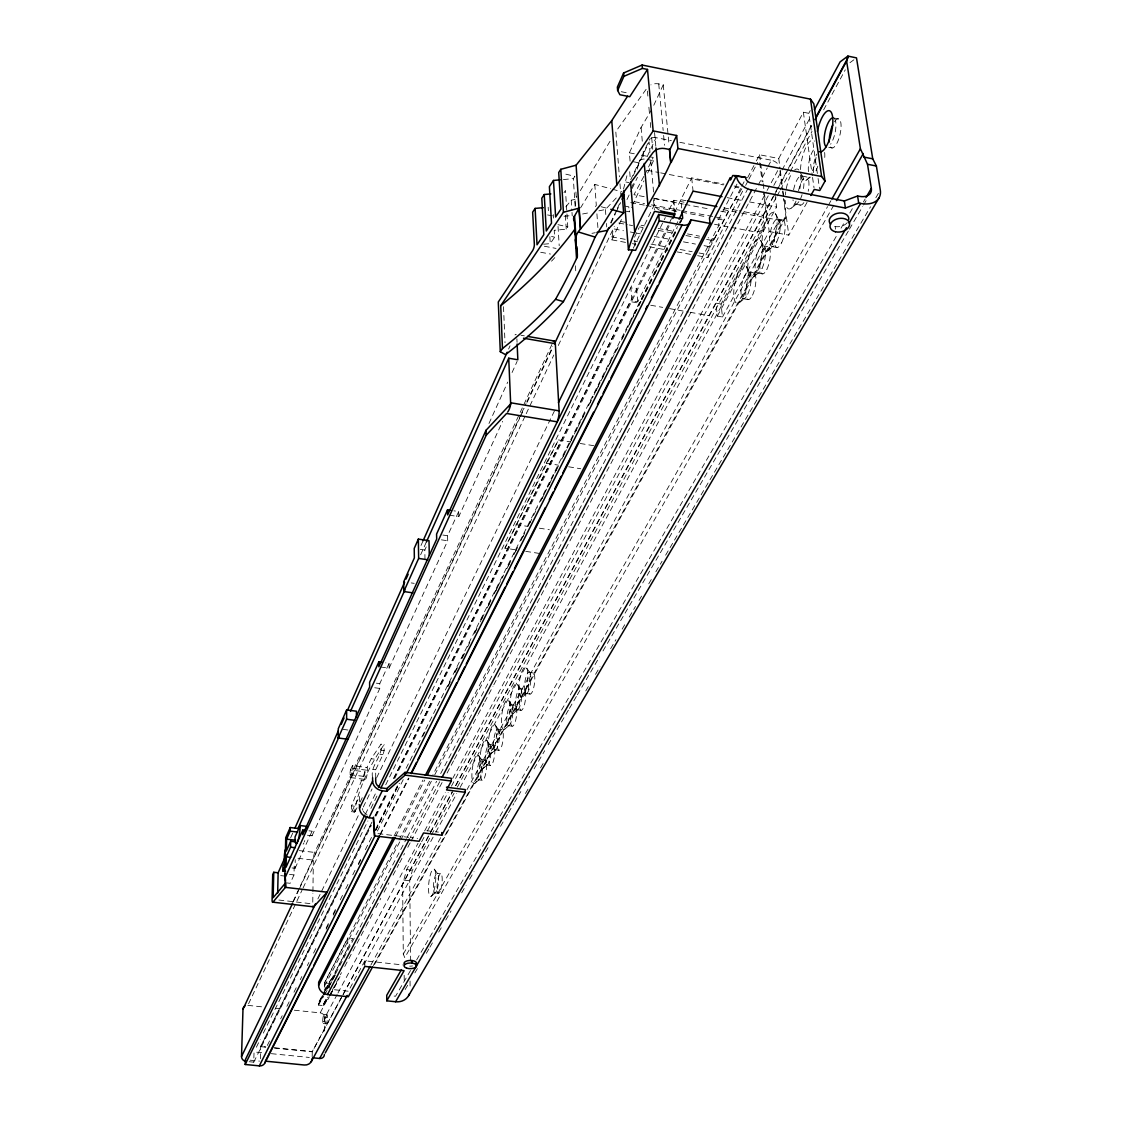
<?xml version="1.0" encoding="UTF-8"?>
<svg xmlns="http://www.w3.org/2000/svg" width="1122" height="1122" viewBox="0 0 1122 1122"><rect width="100%" height="100%" fill="white"/><g stroke="black" fill="none" stroke-linecap="round" stroke-linejoin="round"><path stroke-width="0.75" stroke-dasharray="5 3.75" d="M364.832 966.407L364.832 960.797L404.06 965.088M364.987 771.838L351.593 805.862L351.565 811.781L354.566 812.146C358.002 787.981 370.302 764.699 384.131 744.587L381.017 744.181L371.214 758.724L367.034 767.518A6.115 1.262 -82.7 0 1 367.048 774.881A6.115 1.262 -82.7 0 1 364.973 779.271A6.115 1.262 -82.7 0 1 364.987 771.838L350.429 769.973A6.115 1.22 -82.6 0 0 350.387 777.42A6.115 1.22 -82.6 0 0 352.434 773.016A6.115 1.22 -82.6 0 0 352.434 765.639L367.034 767.518M359.531 801.557L359.531 796.62L362.574 796.999L359.811 802.721M329.307 988.103L329.349 983.363L352.827 938.567L347.764 937.992L347.722 948.356L335.001 972.606L334.987 975.172A1.431 1.248 28.2 0 1 334.665 975.944M333.669 976.953L330.695 979.955A6.578 5.778 28.5 0 0 329.209 983.573L323.879 994.99M322.337 995.915L320.05 1000.263A6.48 5.736 28.6 0 0 318.578 1003.839L318.564 1005.116L323.515 1005.635L323.529 1004.344A1.403 1.248 28.6 0 1 323.837 1003.573L329.307 996.687M324.314 993.924L324.44 982.83L347.764 937.992M326.628 988.777A3.057 2.693 28.2 0 1 324.595 985.943L324.623 982.858L398.17 841.556M324.637 1031.09L324.777 1017.696L337.147 994.541M307.386 835.217L312.028 835.778L312.084 831.192L308.999 830.813M312.772 902.158L312.898 893.393M312.926 891.639L313.347 860.111A5.708 1.08 -83 0 1 314.693 852.439L551.926 344.454M312.182 1056.756L312.253 1051.819L452.517 791.837M285.745 882.79L290.163 883.309L294.02 874.922L294.23 863.365M292.057 867.937L295.072 868.302L295.24 859.662M260.374 1058.691L260.683 1046.672L371.957 822.384M249.196 1061.721L253.754 1062.169L254.035 1051.945L264.399 1052.983M322.715 1020.894L322.856 1018.832A4.544 0.898 -83.8 0 1 324.496 1014.751A4.544 0.898 -83.8 0 1 324.16 1021.777A4.544 0.898 -83.8 0 1 322.729 1021.511L325.464 1021.188M706.608 239.393L713.494 240.683L727.603 212.465L741.965 188.496L735.191 187.192M623.509 189.113L627.521 173.419M625.543 242.394L611.827 239.856L613.159 228.79L623.439 230.711M697.589 255.676L707.884 257.583L709.174 246.616L713.283 238.72L708.122 237.766M833.828 205.2L404.776 957.669L403.289 954.107L402.63 884.332L406.697 869.564L420.778 843.309M410.61 961.091L409.712 880.798L412.405 870.237L430.722 836.381M637.24 169.17L638.979 162.578A7.924 5.273 25.6 0 1 644.785 159.058M372.602 777.7C369.825 765.33 383.247 756.537 381.017 744.181M375.702 778.093L375.674 769.776L382.953 754.657L384.159 750.632L384.131 744.587M290.64 837.783L292.772 833.001M421.002 545.474L423.134 540.678M508.617 349.012L510.047 345.814M420.638 554.773L426.374 541.996M424.986 559.499L424.831 550.018L426.22 546.919M488.968 423.499L507.733 382.083M512.067 372.518L517.116 361.368M295.072 868.302L312.084 831.192M312.028 835.778L379.783 688.431L379.769 683.635L389.082 663.34L385.659 662.864M380.554 666.987L389.11 668.165L447.692 540.79L447.58 535.755L458.66 511.576L453.905 510.833M449.249 515.152L458.8 516.625L502.6 421.381M630.087 161.119L629.386 152.83L641.083 127.487L651.461 109.886M653.789 105.272L663.256 84.809L658.726 83.898A9.649 7.167 -8.6 0 0 650.872 84.893M350.429 769.973L352.434 765.639M515.335 549.766L504.942 548.195L546.274 463.19L558.476 439.922L570.158 441.83M292.982 901.639L299.672 887.362M300.416 885.763L520.86 414.635M521.604 413.05L526.05 403.527M526.793 401.942L552.781 346.418M610.677 222.689L616.609 209.996M617.352 208.412L620.326 202.072M630.718 179.857L648.53 141.793M293.445 901.471L298.634 890.377M299.378 888.792L519.738 418.099M520.482 416.514L524.198 408.59M527.158 402.251L553.132 346.782M611.013 223.166L615.459 213.657M616.202 212.072L620.648 202.563M633.271 175.621L649.063 141.891L649.989 152.255M631.293 188.103L633.481 183.447M248.579 1003.783L302.309 889.578M303.066 887.993L525.475 415.28M526.218 413.681L553.833 355.001M558.321 345.478L614.295 226.504M626.988 199.534L631.462 190.025M632.205 188.44L637.436 177.332M647.128 156.715L656.09 137.669L671.349 140.657M611.827 239.856L622.556 217.149M644.673 174.864L653.228 157.445L641.307 155.131M625.417 211.09L629.274 211.806L631.476 207.163M632.205 205.621L643.972 180.824M647.646 173.083L653.523 160.684L653.228 157.445M351.565 811.781L359.531 796.62M354.566 812.146L359.124 804.151M634.519 237.205L639.049 227.836M317.891 898.932L359.138 813.857M376.697 777.616L555.404 408.941M633.299 248.228L654.673 204.12L654.21 198.931M363.29 807.013L372.055 788.948M365.421 814.165L376.193 792.132M370.891 808.401L378.591 792.693M256.363 1047.233L260.234 1039.379M263.333 1033.096L367.904 820.953M385.716 784.811L665.332 217.542M669.203 209.674L673.859 200.249L684.041 202.184M504.942 548.195L558.476 439.922M371.915 822.174L260.697 1046.405L265.844 1046.924M375.029 815.904L385.912 793.941M393.696 778.261L630.157 301.566L638.727 303.108M375.071 816.115L385.954 794.152M393.738 778.472L671.531 218.566M674.645 212.282L691.699 177.893L723.956 184.092M253.754 1062.169L371.368 825.385M376.052 815.975L386.95 794.025M394.748 778.345L669.077 226.013M637.717 301.86L636.637 288.873L630.873 287.835L631.924 300.822L637.717 301.86L678.249 220.768M267.302 1045.452L269.659 1040.753M280.64 1018.832L282.197 1015.705M286.909 1006.308L289.266 1001.609M293.964 992.213L296.32 987.514M300.247 979.688L301.804 976.561M307.302 965.593L308.873 962.466M313.571 953.069L315.927 948.371M326.123 928.02L328.48 923.322M333.178 913.925L335.534 909.227M340.247 899.844L342.589 895.146M345.73 888.876L348.872 882.607M352.785 874.781L355.141 870.083M358.283 863.828L362.196 856.002M365.337 849.733L368.479 843.464M369.264 841.907L371.606 837.208M375.533 829.382L397.497 785.54M406.122 768.318L677.492 226.56M678.277 224.989L680.619 220.291M358.451 864.655L360.807 859.957M375.716 830.21L399.278 783.226M422.826 736.256L425.182 731.558M447.944 686.145L450.301 681.447M455.013 672.05L457.369 667.352M462.068 657.955L464.424 653.256M467.565 647.001L469.922 642.303M474.634 632.906L476.99 628.208M480.132 621.939L484.059 614.113M487.2 607.843L491.113 600.018M494.255 593.748L503.68 574.969M506.821 568.7L510.748 560.874M513.89 554.605L517.803 546.779M520.945 540.509L524.872 532.684M528.013 526.414L530.369 521.716M533.511 515.461L537.438 507.635M540.58 501.366L546.849 488.841M547.634 487.271L553.917 474.746M554.703 473.175L557.844 466.92M561.771 459.08L566.484 449.684M567.269 448.127L573.552 435.602M574.338 434.032L580.607 421.507M581.392 419.937L584.534 413.667M588.461 405.841L593.173 396.445M593.959 394.888L600.242 382.35M601.027 380.793L607.297 368.254M608.082 366.698L614.365 354.173M615.151 352.603L618.292 346.333M621.434 340.078L626.932 329.111M627.717 327.54L633.986 315.016M634.772 313.459L641.055 300.92M641.84 299.364L653.621 275.872M654.407 274.301L660.69 261.777M661.461 260.206L677.169 228.888M680.311 222.633L682.667 217.934M326.165 929.226L328.522 924.528M333.234 915.145L335.59 910.447M375.618 830.589L399.166 783.619M447.846 686.538L450.203 681.839M454.901 672.443L457.257 667.744M461.969 658.362L464.326 653.663M474.536 633.299L476.892 628.601M481.604 619.218L483.947 614.519M488.659 605.123L491.015 600.424M495.728 591.028L498.084 586.329M508.294 565.979L510.65 561.28M515.349 551.884L517.705 547.185M522.417 537.789L524.773 533.09M529.486 523.708L531.842 519.009M542.038 498.645L545.18 492.39M549.107 484.564L552.248 478.295M556.175 470.469L558.532 465.77M563.244 456.373L565.6 451.675M569.513 443.849L571.869 439.151M575.796 431.325L578.938 425.056M582.865 417.23L585.221 412.531M589.934 403.135L591.504 400.007M596.217 390.61L598.559 385.912M602.486 378.086L605.628 371.831M609.555 363.991L612.696 357.736M616.623 349.91L618.194 346.768M622.121 338.942L625.263 332.687M629.176 324.847L633.888 315.464M634.673 313.894L640.957 301.369M641.742 299.798L653.523 276.321M654.308 274.75L660.577 262.225M661.363 260.655L676.286 230.908M680.213 223.082L681.783 219.954M377.399 831.009L403.373 779.341M380.049 834.403L408.52 778.107M380.456 834.586L408.927 778.317M394.06 836.058L422.924 780.085M395.8 836.03L424.733 780.042M736.944 184.12L718.445 219.758L719.034 225.115L432.924 774.783M398.983 839.999L429.698 780.996M324.595 985.943L399.923 841.528M400.736 839.985L431.521 780.968M434.761 774.769L740.969 187.823M741.782 186.266L744.209 181.61M747.575 177.753L755.583 162.424M756.382 160.895L759.58 154.752L778.738 158.511L780.085 168.735M707.884 257.583L744.84 186.953M745.639 185.41L748.051 180.81M748.851 179.268L757.701 162.381M319.139 1001.539L324.454 991.385M325.212 989.941L329.77 981.245M325.38 990.109L330.695 979.955M318.578 1003.839L324.651 992.255M325.408 990.81L329.209 983.573M318.564 1005.116L323.122 996.434M327.54 989.015L406.501 838.653M407.314 837.096L436.626 781.291M440.694 773.549L748.416 187.584M328.886 986.785L334.987 975.172M324.749 994.821L334.861 975.663M439.698 781.754L410.273 837.545L417.58 838.429M323.641 1003.853L327.47 996.617M323.529 1004.344L327.344 997.121M323.515 1005.635L328.101 996.953M294.343 1010.207L320.177 1012.886L328.367 997.402M329.237 996.027L331.635 991.217M332.308 990.221L341.467 972.648M344.749 966.463L365.211 927.768M366.038 926.225L372.588 913.841M375.856 907.656L380.779 898.371M384.047 892.186L388.969 882.902M393.051 875.16L398.787 864.319M399.614 862.776L404.523 853.491M407.791 847.306L410.259 842.664M411.073 841.107L442.194 782.314M447.103 773.03L453.653 760.646M454.466 759.103L468.393 732.792M469.206 731.249L477.397 715.766M478.224 714.223L483.947 703.382M484.774 701.839L492.965 686.369M493.778 684.813L532.263 612.093M533.076 610.536L757.448 186.532M758.276 184.99L767.28 167.963M768.093 166.421L771.375 160.222A7.91 5.161 27.5 0 1 778.878 165.495M330.064 995.242L338.507 979.296A6.564 5.764 28.2 0 0 339.026 978.693M330.219 995.41L338.662 979.464M778.738 158.511L803.366 112.228L808.78 113.308L817.826 176.771M337.974 992.998L418.029 843.295M424.621 830.953L445.252 792.37M452.685 778.486L766.27 192.016M767.097 190.474L779.467 167.318M808.78 113.308L810.224 110.615M421.606 841.766L424.102 837.124M427.412 830.953L448.127 792.342M451.451 786.171L768.822 194.695M773.801 185.425L781.249 171.526M782.09 169.983L810.252 117.473M342.196 996.013L312.253 1051.552L274.441 1047.78M343.023 994.471L430.371 832.482M430.638 831.865L452.264 791.753M455.588 785.582L774.937 193.222M775.765 191.68L812.356 123.813M455.841 785.666L773.437 196.757M774.278 195.214L776.775 190.586M777.602 189.043L811.683 125.832M643.846 176.392L633.944 194.723L645.865 196.981M431.549 834.838L454.031 793.268M457.355 787.111L776.2 197.57M777.027 196.027L779.524 191.413M780.365 189.87L789.523 172.942M790.351 171.4L811.991 131.372M823.646 109.83L845.301 69.802M349.994 988.187L364.832 960.797M721.067 304.062L715.962 303.15L717.337 316.095L722.456 317.007L721.067 304.062L766.831 219.632L763.395 192.058M363.935 964.611L434.999 833.674M435.841 832.131L456.738 793.619M460.09 787.462L763.577 228.271M717.337 316.095L776.578 207.079L774.895 193.882M722.456 317.007L769.187 231.483L764.278 192.269M370.989 964.822L440.82 837.391M466.906 789.804L779.089 220.207A8.036 5.315 27.9 0 0 785.807 215.775L783.549 198.468M373.317 965.579L785.807 215.775M374.58 964.359L785.344 218.271M769.187 231.483L788.78 235.171L808.303 200.095M403.289 954.107L827.573 206.616M828.429 205.088L831.023 200.529M410.512 970.488L395.575 996.238L391.157 995.775M416.655 959.885L837.517 234.232M841.037 228.173L844.543 222.114M849.817 213.012L853.337 206.953M863.393 202.03L865.146 199.001M405.14 989.562L408.674 983.517M414.86 972.928L417.51 968.398M426.346 953.279L428.997 948.749M429.866 947.234L432.517 942.69M438.702 932.116L442.236 926.071M445.771 920.026L451.072 910.952M461.675 892.817L466.093 885.258M469.613 879.213L474.031 871.654M481.1 859.55L489.935 844.445M493.47 838.386L497.004 832.342M500.538 826.297L507.607 814.207M508.49 812.693L513.778 803.618M514.661 802.118L520.846 791.529M524.381 785.484L529.682 776.41M534.1 768.851L544.703 750.716M548.237 744.671L568.545 709.903M569.429 708.389L576.498 696.299M577.381 694.784L599.457 656.987M602.991 650.942L848.541 230.697M849.424 229.183L862.678 206.518M863.561 205.003L867.096 198.959M525.475 793.492L528.125 788.976M540.552 767.855L543.216 763.325M585.796 690.928L589.345 684.897M595.544 674.336L599.99 666.791M610.634 648.698L615.95 639.638M622.163 629.091L625.711 623.047M629.26 617.016L635.473 606.455M639.021 600.424L642.569 594.394M648.768 583.833L652.317 577.802M655.865 571.771L662.078 561.21M665.627 555.18L870.546 206.743M875.861 197.696L879.41 191.666M575.46 205.761L575.039 199.421L576.82 196.476M580.355 190.586L611.364 139.03M580.537 207.921L594.8 184.415L610.775 188.776M563.973 192.746L565.488 190.445L567.774 226.939L566.231 229.211L554.591 230.262M575.165 206.504L573.342 178.636L574.885 176.322L563.567 173.63M543.651 244.217L550.257 243.628L554.619 237.163L554.212 230.234M646.118 89.325L615.796 131.653L619.414 176.799M598.896 210.81L605.417 209.534L618.418 195.621M320.05 1000.263L323.978 996.28A1.403 1.234 28.3 0 0 324.244 995.845M431.213 896.24L435.378 892.719M474.985 783.17L479.304 779.594M491.492 753.199L495.882 749.58M483.161 768.332L487.509 764.727M504.802 729.062L509.248 725.401M513.567 713.143L518.055 709.455M522.515 696.888L527.031 693.2M753.283 277.022L759.047 272.548M739.118 302.758L744.812 298.326M767.827 250.613L773.647 246.111M791.22 208.145L797.139 203.587M806.774 179.899L810.365 177.136M849.943 62.692L853.87 59.803M565.811 206.897A601.813 462.11 12.8 0 0 571.21 200.179L575.039 199.421M582.598 213.993L590.747 212.409M591.953 233.348L595.291 232.703M563.412 179.548L573.342 178.636M564.015 216.251L572.388 215.508M250.052 1060.178L259.463 1061.117M260.683 1046.672L265.844 1047.177M274.427 1048.046L312.253 1051.819M271.3 1053.67L309.293 1057.443M247.836 1005.368L263.333 1006.981M275.395 1008.229L284.006 1009.127M324.244 1014.47L326.979 1014.765A4.544 0.912 -83.8 0 1 327.007 1021.665A4.544 0.912 -83.8 0 1 325.464 1021.399A4.544 0.912 -83.8 0 1 326.979 1014.765M324.763 1017.079L327.512 1017.359M323.234 1023.516L325.983 1023.797M324.44 982.83L329.349 983.363M334.468 989.744L348.339 991.217M278.873 900.026L312.757 903.911M404.018 880.125L409.712 880.798M289.49 874.403L294.02 874.922M434.985 892.86L438.576 893.28M280.71 875.609L283.908 875.973M299.322 850.602L314.693 852.439M406.697 869.564L412.405 870.237M437.047 873.393L440.637 873.814M297.989 858.288L313.347 860.111M426.809 830.701L438.422 832.117M377.96 833.604L408.576 837.335M351.593 805.862L354.58 806.241M352.673 810.94L355.674 811.304M349.98 774.629L364.538 776.48M350.555 777.588L365.141 779.439M360.877 780.477L363.907 780.856M371.214 758.724L374.271 759.131M478.477 779.79L482.208 780.267M372.588 769.383L375.674 769.776M352.855 768.444L367.483 770.309M481.394 759.566A10.224 2.567 -82.7 0 1 481.352 775.512A10.224 2.567 -82.7 0 1 477.088 773.956A10.224 2.567 -82.7 0 1 481.394 759.566L485.125 760.057A10.224 2.581 -82.7 0 1 485.097 776.003A10.224 2.581 -82.7 0 1 480.805 774.432A10.224 2.581 -82.7 0 1 485.125 760.057M479.669 760.968L483.4 761.459M381.045 750.225L384.159 750.632M486.668 764.938L490.44 765.428M379.853 754.264L382.953 754.657M489.613 744.531A10.322 2.609 -82.6 0 1 489.599 760.576A10.322 2.609 -82.6 0 1 485.237 759.117A10.322 2.609 -82.6 0 1 489.613 744.531L493.385 745.022A10.322 2.623 -82.6 0 1 493.385 761.067A10.322 2.623 -82.6 0 1 488.996 759.608A10.322 2.623 -82.6 0 1 493.385 745.022M487.86 745.976L491.618 746.481M343.108 729.37L347.946 730.015M495.012 749.805L498.827 750.309M508.35 725.668L512.207 726.186M498 729.188A10.421 2.665 -82.5 0 1 498.014 745.345A10.421 2.665 -82.5 0 1 493.54 743.97A10.421 2.665 -82.5 0 1 498 729.188L501.8 729.707A10.421 2.679 -82.5 0 1 501.829 745.85A10.421 2.679 -82.5 0 1 497.341 744.475A10.421 2.679 -82.5 0 1 501.8 729.707M496.205 730.688L499.991 731.193M511.366 704.728A10.589 2.749 -82.3 0 1 511.436 721.053A10.589 2.749 -82.3 0 1 506.793 719.833A10.589 2.749 -82.3 0 1 511.366 704.728L515.236 705.261A10.589 2.763 -82.3 0 1 515.307 721.572A10.589 2.763 -82.3 0 1 510.65 720.352A10.589 2.763 -82.3 0 1 515.236 705.261M374.72 687.744L379.783 688.431M517.13 709.749L521.029 710.282M526.092 693.508L530.033 694.055M376.389 683.172L379.769 683.635M520.187 688.599A10.687 2.805 -82.2 0 1 520.285 705.023A10.687 2.805 -82.2 0 1 515.545 703.915A10.687 2.805 -82.2 0 1 520.187 688.599L524.086 689.132A10.687 2.819 -82.2 0 1 524.198 705.556A10.687 2.819 -82.2 0 1 519.416 704.448A10.687 2.819 -82.2 0 1 524.086 689.132M529.191 672.134A10.799 2.861 -82.1 0 1 529.318 688.67A10.799 2.861 -82.1 0 1 524.451 687.674A10.799 2.861 -82.1 0 1 529.191 672.134L533.118 672.681A10.799 2.875 -82.1 0 1 533.273 689.217A10.799 2.875 -82.1 0 1 528.378 688.221A10.799 2.875 -82.1 0 1 533.118 672.681M411.213 582.921L414.214 583.356M420.287 549.331L424.831 550.018M442.867 535.04L447.58 535.755M525.727 551.351L541.295 553.721M441.409 539.836L447.692 540.79M515.952 524.577L527.649 526.386M539.345 528.182L549.359 529.738M546.274 463.19L558.335 465.139M568.672 466.794L580.733 468.744M580.172 443.471L596.848 446.205M520.987 335.254L524.325 335.843M650.718 305.24L662.723 307.386M669.582 308.62L688.445 311.986M690.156 312.295L709.02 315.661M540.692 252.268L550.481 254.049M743.353 298.733L748.136 299.602M757.546 273.011L762.385 273.894M748.669 271.917L753.465 272.8M544.366 246.251L556.063 248.397M547.536 214.933L554.142 216.153M630.298 231.974L635.445 232.927M637.156 233.25L640.592 233.895M654.308 236.433L671.447 239.617M683.452 241.847L695.458 244.077M704.027 245.662L709.174 246.616M611.644 236.84L625.361 239.365M633.93 240.95L637.352 241.581M651.069 244.119L668.207 247.289M680.198 249.505L692.204 251.721M699.048 252.983L707.617 254.568M632.401 243.656L635.837 244.287M649.554 246.812L668.432 250.304M677.001 251.875L690.731 254.414M772.104 246.616L776.999 247.527M762.96 245.802L767.799 246.7M620.382 221.399L627.268 222.675M641.027 225.242L644.463 225.887M658.235 228.453L675.444 231.665M687.477 233.909L699.525 236.153M618.811 223.04L627.422 224.652M629.147 224.961L632.584 225.606M639.47 226.896L642.92 227.528M658.418 230.417L673.901 233.306M685.949 235.55L699.721 238.116M653.369 198.145L673.228 201.904L674.182 211.806M654.378 198.594L683.326 204.078M685.023 204.4L710.563 209.239M720.787 211.174L727.603 212.465M634.365 201.68L644.547 203.601M651.349 204.877L680.213 210.333M681.91 210.641L724.363 218.664M630.788 202.577L644.365 205.144M646.062 205.466L680.03 211.862M681.727 212.184L707.211 216.995M717.393 218.916L724.195 220.193M624.912 206.111L628.769 206.841L629.274 211.806M714.532 224.274L729.538 227.093M731.221 227.401L753.1 231.511A13.352 8.892 27.6 0 0 764.391 224.105L763.311 215.382L739.258 210.824M727.154 197.64L742.498 200.572M749.314 201.876L776.578 207.079M625.936 182.016L628.951 182.591M686.019 200.712L680.872 199.744L681.685 208.005M723.802 207.893L737.547 210.501M777.616 219L782.525 219.926M723.073 209.59L740.043 212.801M741.74 213.124L779.089 220.207M633.032 161.68L638.909 162.816M734.139 186.042L740.941 187.36M647.156 170.278L659.007 172.55M660.69 172.872L723.339 184.92M795.526 204.176L800.505 205.13M793.591 189.814A14.432 4.74 -77.6 0 1 801.22 175.902L806.185 176.869A14.432 4.769 -77.6 0 1 808.191 191.273M629.386 152.83L634.505 153.812M647.464 159.506L653.523 160.684M679.82 142.312L771.375 160.222M828.779 147.305L832.187 147.978M621.265 91.709L629.47 93.336M833.744 117.964L838.863 118.988M551.533 236.462L554.619 237.163M558.013 224.68L567.774 226.939M601.126 206.714L609.176 208.888M612.374 189.211L621.967 191.82M434.551 869.48L437.734 873.8M478.449 755.232L481.759 759.832M486.668 740.127L489.991 744.784M495.026 724.728L498.378 729.44M508.869 700.857L512.123 705.458M517.691 684.644L520.959 689.315M526.681 668.109L529.977 672.835M746.27 266.629L749.875 272.786M760.576 240.346L764.208 246.63M775.26 213.39L778.906 219.8M800.295 172.522L803.072 177.528M835.161 226.56L835.553 229.211M818.078 178.496L819.537 188.776M803.366 112.228L812.314 175.705M812.552 177.416L814.011 187.711M780.309 170.432L782.763 189.169M782.974 190.88L783.871 197.696M784.096 199.393L788.78 235.171M779.93 170.782L782.413 189.814M782.637 191.539L783.324 196.743M759.58 154.752L763.002 182.03M763.212 183.742L764.068 190.558M759.734 162.76L762.104 181.722M713.283 238.72L713.494 240.683M691.699 177.893L693.059 191.133M663.256 84.809L668.964 143.897M673.859 200.249L674.995 212.114M658.726 83.898L663.158 130.447M663.621 135.425L664.561 145.285M654.547 132.494L655.977 147.964M647.422 91.092L648.011 97.46M648.895 107.221L649.358 112.326M650.297 122.536L650.76 127.642M651.686 137.782L652.738 149.268M650.774 160.909L653.579 192.016M653.523 199.8L654.421 209.702M641.083 127.487L642.289 141.204M643.201 151.484L643.958 160.067M629.694 171.708L630.41 180.319M634.786 240.487L635.332 247.05M619.961 183.756L620.929 195.901M605.417 209.534L605.936 216.504M606.469 223.474L606.722 226.953M594.8 184.415L596.301 205.41A609.456 460.862 12.1 0 1 593.748 209.309M596.918 213.839L597.998 229M575.923 192.002L576.385 198.973M571.21 200.179L571.883 210.67M571.996 212.423L572.22 215.915M575.418 265.788L575.965 274.273M565.376 215.326L566.231 229.211M558.027 226.406L559.205 245.76M553.3 214.611L553.511 218.089M548.181 207.233L548.378 210.712M549.864 236.7L550.257 243.628M516.891 338.802L517.06 342.294M503.512 306.699L505.012 342.673M458.66 511.576L458.8 516.625M410.049 981.021L410.147 989.576M404.172 975.242L404.215 980.39M389.082 663.34L389.11 668.165M801.22 175.902A14.432 4.74 -77.6 0 1 803.17 190.305M802.062 194.681A14.432 4.74 -77.6 0 1 800.575 198.594M798.878 201.665A14.432 4.74 -77.6 0 1 792.988 199.828M798.555 190.768A14.432 4.769 -77.6 0 1 806.213 176.869M803.871 202.619A14.432 4.769 -77.6 0 1 798.233 202.255M366.992 814.488A6.606 5.526 26 0 1 366.067 814.039M365.197 813.464A6.606 5.526 26 0 1 363.262 811.192M362.869 810.308A6.606 5.526 26 0 1 362.56 808.513M794.671 169.913A20.406 6.662 -77.7 0 1 798.864 170.039M800.589 175.032A20.406 6.662 -77.7 0 1 799.734 189.352M796.059 201.09A20.406 6.662 -77.7 0 1 785.204 200.403M785.372 194.821A20.406 6.662 -77.7 0 1 785.737 191.778M786.27 188.678A20.406 6.662 -77.7 0 1 792.23 172.704M817.812 166.154A14.67 4.853 -77.3 0 1 815.442 171.862M808.471 171.652A14.67 4.853 -77.3 0 1 815.203 147.95M824.614 152.48A14.67 4.881 -77.3 0 1 824.684 158.23M813.492 172.634A14.67 4.881 -77.3 0 1 816.718 154.121M800.533 169.576A20.743 6.816 -77.4 0 1 805.919 147.277A20.743 6.816 -77.4 0 1 814.558 141.204M816.073 157.459A20.743 6.816 -77.4 0 1 811.753 172.634M809.299 177.08A20.743 6.816 -77.4 0 1 801.164 176.799M834.417 118.469A14.923 4.979 -77 0 1 835.567 130.026A14.923 4.979 -77 0 1 830.645 144.177M834.516 121.695A14.909 4.993 -77 0 1 840.883 123.027A14.909 4.993 -77 0 1 837.573 141.933A14.909 4.993 -77 0 1 830.196 146.393M847.292 222.633A9.902 6.746 -11.6 0 1 832.58 225.704M412.545 965.93A6.255 2.847 -0.8 0 1 409.656 966.14M320.177 1012.886A4.769 4.236 28.8 0 1 324.777 1017.696M649.273 140.194A8.008 5.273 25.6 0 1 650.199 138.819M650.9 138.301A8.008 5.273 25.6 0 1 656.09 137.669M659.371 210.207A8.163 5.484 26.2 0 1 654.673 204.12M339.924 976.505A6.564 5.764 28.2 0 1 339.433 978.019M329.167 996.813A6.466 5.708 28.3 0 1 327.764 999.59M515.012 334.959A7.798 1.837 -80.2 0 1 516.232 334.58M304.791 840.504A11.697 2.146 -82.9 0 1 304.371 841.809M303.95 842.874A11.697 2.146 -82.9 0 1 303.136 844.151M554.829 257.625A609.246 460.89 12.1 0 1 551.519 261.174M486.107 762.441A14.6 3.675 -82.6 0 0 486.135 739.777A14.6 3.675 -82.6 0 0 479.978 760.407A14.6 3.675 -82.6 0 0 486.107 762.441M477.874 777.378A14.46 3.59 -82.7 0 0 477.944 754.868A14.46 3.59 -82.7 0 0 471.885 775.232A14.46 3.59 -82.7 0 0 477.874 777.378M757.532 271.089A19.607 6.269 -78.4 0 0 759.762 239.533A19.607 6.269 -78.4 0 0 747.869 264.652A19.607 6.269 -78.4 0 0 757.532 271.089M747.729 294.287A13.674 4.362 -78.6 0 0 749.314 272.183A13.674 4.362 -78.6 0 0 741.067 289.504A13.674 4.362 -78.6 0 0 747.729 294.287M743.255 297.007A19.326 6.129 -78.6 0 0 745.485 265.788A19.326 6.129 -78.6 0 0 733.872 290.332A19.326 6.129 -78.6 0 0 743.255 297.007M776.733 241.819A14.081 4.572 -78.1 0 0 778.303 219.239A14.081 4.572 -78.1 0 0 769.636 237.387A14.081 4.572 -78.1 0 0 776.733 241.819M781.641 242.731A14.081 4.6 -78 0 0 783.212 220.164A14.081 4.6 -78 0 0 774.503 238.299A14.081 4.6 -78 0 0 781.641 242.731M762.048 268.396A13.871 4.46 -78.3 0 0 763.619 246.055A13.871 4.46 -78.3 0 0 755.162 263.782A13.871 4.46 -78.3 0 0 762.048 268.396M752.525 295.156A13.66 4.39 -78.6 0 0 754.11 273.067A13.66 4.39 -78.6 0 0 745.821 290.374A13.66 4.39 -78.6 0 0 752.525 295.156M766.901 269.28A13.871 4.488 -78.3 0 0 768.472 246.952A13.871 4.488 -78.3 0 0 759.987 264.666A13.871 4.488 -78.3 0 0 766.901 269.28M772.202 244.484A19.916 6.423 -78.1 0 0 774.404 212.605A19.916 6.423 -78.1 0 0 762.217 238.313A19.916 6.423 -78.1 0 0 772.202 244.484M507.901 722.877A14.965 3.857 -82.3 0 0 507.817 699.833A14.965 3.857 -82.3 0 0 501.38 721.208A14.965 3.857 -82.3 0 0 507.901 722.877M525.741 690.465A15.259 4.011 -82.1 0 0 525.573 667.127A15.259 4.011 -82.1 0 0 518.911 689.118A15.259 4.011 -82.1 0 0 525.741 690.465M516.737 706.832A15.105 3.941 -82.2 0 0 516.597 683.649A15.105 3.941 -82.2 0 0 510.061 705.331A15.105 3.941 -82.2 0 0 516.737 706.832M494.507 747.196A14.74 3.745 -82.5 0 0 494.479 724.377A14.74 3.745 -82.5 0 0 488.224 745.303A14.74 3.745 -82.5 0 0 494.507 747.196M440.834 889.508A9.803 2.342 -83.3 0 0 441.002 873.898A9.803 2.342 -83.3 0 0 437.033 887.236A9.803 2.342 -83.3 0 0 440.834 889.508M437.229 889.087A9.803 2.328 -83.3 0 0 437.412 873.477A9.803 2.328 -83.3 0 0 433.457 886.829A9.803 2.328 -83.3 0 0 437.229 889.087M433.835 891.064A13.857 3.268 -83.3 0 0 434.102 869.031A13.857 3.268 -83.3 0 0 428.52 887.923A13.857 3.268 -83.3 0 0 433.835 891.064"/><path stroke-width="1.5" d="M356.417 717.421L356.431 711.222L346.656 709.903L338.283 728.739L338.213 737.996L347.904 739.258M446.486 787.195L465.223 789.593L465.293 792.314L441.788 835.217L423.527 832.973L419.081 841.29L374.566 835.876L373.374 818.275L368.984 817.728A9.733 8.149 26 0 1 359.517 808.135L359.517 804.839M338.213 737.996L346.614 719.23L346.656 709.903M409.474 993.727A15.161 13.226 31.3 0 1 395.603 1001.75L386.781 1000.81L404.102 970.684L364.832 966.407L348.311 996.743L327.484 994.541A9.158 8.064 28.2 0 1 318.634 985.298L318.676 982.213L393.261 837.615M305.913 830.448L302.814 830.07L302.744 834.656L369.643 687.043L369.629 682.246L378.829 661.91L382.237 662.387M302.814 830.07L286.026 867.236L286.236 856.857L290.57 847.194L290.696 841.276L295.226 841.823M284.217 861.5L284.329 856.675A5.722 1.01 -83 0 1 285.451 849.452M285.297 856.815L278.13 872.79L273.754 872.285L272.702 874.669L272.099 899.255A5.806 1.01 -83.1 0 0 272.898 902.186L313.655 906.828L327.119 892.172L285.689 887.39L284.806 878.316L285.381 854.024L285.619 857.278M285.325 854.165L285.731 837.685L290.219 827.531L299.237 828.639M272.898 902.186L285.381 887.432L285.479 883.014L273.151 897.67L273.754 872.285M290.219 827.531L290.149 831.178L286.601 839.158L286.362 850.967L290.696 841.276M277.667 893.098L278.13 872.79M285.605 871.261L282.842 870.938L282.954 865.974L285.633 860.013M246.167 1061.426A4.853 4.404 25.8 0 1 241.525 1056.489L242.983 1009.239L292.702 903.056M265.255 1061.987A6.031 5.456 26.7 0 1 259.336 1065.872L245.199 1064.483L245.339 1059.715L364.804 815.091M502.46 348.521A609.33 450.82 11.3 0 0 555.544 299.308A749.608 701.979 30.3 0 0 576.54 258.523A14.109 12.51 -33.1 0 0 577.325 256.433C577.97 246.517 571.238 238.467 580.551 229.07L579.148 208.117L563.44 212.268L500.721 305.731L502.46 348.521L500.286 351.691L505.503 354.65A619.807 458.842 11.3 0 0 563.426 301.608A762.455 713.69 30.6 0 0 576.189 277.681A764.278 715.191 30.7 0 0 595.109 237.079L620.929 195.901L653.032 152.55A9.846 7.097 -8 0 1 664.869 148.567L669.918 149.549L676.65 135.51L653.158 130.895L616.834 184.962L580.369 229.112L576.119 165.186L611.756 120.601L627.605 96.212M674.504 215.101L654.561 211.357L635.613 250.332L628.432 249.799C637.268 218.229 657.716 192.1 670.746 162.424L669.469 149.114L670.746 162.424M579.148 208.117L573.931 217.037A9.2 6.494 -5.3 0 0 574.015 220.711M815.007 119.675L846.605 61.093L847.909 56.1L856.493 57.881L872.734 158.833L876.394 166.014L880.307 190.151A24.375 15.736 28.8 0 1 860.574 203.447L849.116 223.138M810.855 195.523L814.249 189.422L819.789 190.502L825.021 181.147L813.843 103.855L810.491 99.157L642.121 65.034L623.622 72.972L617.366 87.109L617.633 90.475L619.905 94.739L629.765 96.702L647.506 69.438L642.429 68.414L623.902 76.338L617.633 90.475M429.277 555.194L429.011 540.706L418.352 539.093L414.228 548.42L414.355 557.9L403.71 581.813L403.808 591.532L412.84 592.851M294.904 828.204L338.367 730.773M341.214 724.377L344.061 717.982M347.624 710.002L404.607 582.22M406.038 579.022L408.17 574.226M423.134 540.678L507.186 352.196M403.808 591.532L418.646 558.419L418.352 539.093M298.186 828.05L338.998 736.958M350.457 711.39L404.888 589.934M426.374 541.996L508.729 358.213L517.845 359.769L517.13 344.033M300.163 825.554L295.072 836.872A11.697 2.118 -82.9 0 0 297.428 842.061A11.697 2.118 -82.9 0 0 300.163 825.554L306.699 826.339A11.697 2.146 -82.9 0 1 306.671 828.022M282.842 870.938L285.535 864.978M450.721 510.342L447.538 509.851L436.584 534.086L436.682 539.121L378.843 666.749L378.829 661.91M284.904 874.01L285.605 881.331M508.729 358.213L510.622 402.77A7.924 1.893 -80.5 0 1 510.636 403.92L486.022 430.287L447.664 514.914L447.538 509.851M284.806 878.316L486.191 435.28L506.583 413.471L557.073 421.816A7.896 2.034 -80.4 0 0 559.121 410.848L555.32 343.711A7.77 1.949 -80 0 0 553.398 341.607M509.178 407.09L510.636 403.92L510.51 404.832A7.868 3.282 -69.8 0 1 509.711 408.001L509.29 409.095A8.317 3.478 -69.8 0 1 507.705 412.04M554.619 343.613L608.783 227.92M622.135 199.393L624.365 194.639M671.166 162.508L677.926 148.497L676.65 135.51M359.517 808.135L372.616 781.024L372.602 777.7M241.525 1056.489L315.605 903.659M558.447 402.63L632.528 249.813M378.507 787.406L658.684 214.456L681.405 218.734A1.445 0.968 26.5 0 0 682.667 217.934L682.008 211.315M245.199 1064.483L367.034 816.255M380.905 787.967L659.273 220.796L658.684 214.456M368.984 817.728L382.265 790.758L386.725 791.319L405.098 775.106L451.31 781.024L451.24 778.275L405.07 772.357L386.711 788.584L382.251 788.023A6.718 5.582 26.1 0 1 375.702 781.417L375.702 778.093M672.821 218.524L675.163 213.811L662.934 211.511A8.163 5.484 26.2 0 1 660.521 210.768M679.034 219.211L693.059 191.133L722.035 196.673M259.336 1065.872L375.043 835.708M406.529 773.072L682.036 225.059A10.112 6.802 26.5 0 0 690.829 219.814L711.025 223.615M312.042 968.903L265.381 1061.16L304.244 1065.002A7.994 7.195 29.3 0 0 312.154 1058.411M313.627 965.776L360.274 873.505M361.859 870.377L379.264 835.974M410.89 773.423L416.43 762.469M418.001 759.342L456.752 682.709M458.337 679.581L464.662 667.071M466.247 663.943L504.998 587.311M506.583 584.183L512.908 571.673M514.493 568.545L545.334 507.565M549.275 499.739L553.23 491.927M554.815 488.799L561.14 476.289M562.725 473.161L593.566 412.167M597.521 404.341L601.476 396.529M603.061 393.401L609.386 380.891M610.971 377.763L639.428 321.467M645.767 308.957L647.338 305.829M651.293 298.003L657.618 285.493M659.203 282.365L690.829 219.814M264.988 1062.786L379.671 836.142M411.297 773.633L690.479 221.904M425.336 775.414L710.03 223.418L709.455 218.061L730.212 177.697L730.478 179.983L732.778 175.523L736.495 175.663L745.709 177.444L745.835 178.51A4.923 3.226 27.3 0 0 750.856 182.942L844.333 200.964L857.601 195.985L859.48 196.35A14.628 9.439 28.8 0 0 871.331 188.398L867.502 164.261L860.406 148.763L846.605 61.093M318.634 985.298L395 837.587M427.145 775.386L736.495 175.663M327.484 994.541L409.474 839.088M442.152 777.111L751.726 190.053L845.399 208.047L858.695 203.082L860.574 203.447M451.31 781.024L446.542 789.944L465.293 792.314M814.404 109.746L840.098 61.878L847.909 56.1M815.68 117.642L848.12 57.474M311.271 1061.664L347.217 995.424M312.743 1057.794L319.658 1058.467L370.148 966.351M325.24 1052.983L372.476 967.122M831.893 199.001L860.406 148.763M836.437 200.642L863.309 153.518M401.466 969.618L386.753 995.298L386.781 1000.81M395.603 1001.75L846.465 227.682M866.03 197.486L871.331 188.398M408.618 995.621L879.143 197.668M543.286 207.682L535.11 208.412L532.655 212.17L534.353 244.428A4.67 1.543 -73.5 0 1 532.529 250.767L498.294 301.986L500.286 351.691M550.818 193.924L544.24 194.527L541.8 198.229L543.805 234.68L537.031 244.806L535.11 208.412M560.102 179.843L553.483 180.446L549.401 186.659L551.505 223.18L546.274 231.006L544.24 194.527M576.119 165.186L560.79 169.31L558.714 172.479L560.944 209.071L555.628 217.009L553.483 180.446M622.107 193.573L623.65 212.787L606.988 230.445L596.96 232.38M285.381 887.432L285.479 883.014M745.709 177.444L734.307 175.817M286.236 856.857L290.752 857.39M286.601 839.158L295.591 840.238M290.57 847.194L295.114 847.727M290.149 831.178L297.681 832.089M346.614 719.23L354.776 720.31M418.646 558.419L427.833 559.794M510.622 402.77L559.121 410.848M527.663 336.418L554.408 341.046M523.511 338.213L555.32 343.711M659.273 220.796L682.036 225.059M687.744 201.048L716.93 206.588M677.926 148.497L821.613 176.505L825.021 181.147M863.87 157.08L872.734 158.833M867.502 164.261L876.394 166.014M610.789 209.323L623.65 212.787M555.544 299.308L563.426 301.608M578.728 232.086L595.109 237.079M857.601 195.985L858.695 203.082M844.333 200.964L845.399 208.047M810.491 99.157L821.613 176.505M655.977 147.964L659.47 185.789M647.506 69.438L653.158 130.895M642.121 65.034L642.429 68.414M644.252 163.489L647.885 204.639M623.622 72.972L623.902 76.338M630.55 182.045L634.715 231.988M623.65 190.852L628.432 249.799M611.756 120.601L616.834 184.962M373.472 817.167L374.566 835.876M576.68 246.447L577.325 256.433M574.548 215.859L576.063 239.112M574.801 223.53L575.025 226.953M575.796 238.972L576.357 247.541M574.043 216.756L575.586 240.459M575.039 229A11.543 8.12 -4.8 0 1 574.66 229.547L574.997 234.652M575.32 239.771L576.54 258.523M560.79 169.31L563.44 212.268M486.022 430.287L486.191 435.28M441.731 832.524L441.788 835.217M411.886 960.53L411.914 963.055M405.07 772.357L405.098 775.106M386.711 788.584L386.725 791.319M826.325 146.786A14.923 4.979 -77 0 1 825.203 131.316A14.923 4.979 -77 0 1 832.987 117.796M817.377 131.414A21.094 6.984 -77 0 1 829.102 110.671A21.094 6.984 -77 0 1 831.234 133.392A21.094 6.984 -77 0 1 819.284 151.61M829.284 142.003A14.909 4.993 -77 0 1 832.734 124.949M382.265 790.758A9.902 8.219 26.1 0 1 372.616 781.024M751.726 190.053A14.754 9.691 27.3 0 1 736.621 176.729M830.617 224.288A9.902 6.746 -11.6 0 1 836.844 213.446A9.902 6.746 -11.6 0 1 848.765 219.463M416.332 963.966A6.255 2.847 -0.8 0 1 415.533 964.78M404.453 964.387A6.255 2.847 -0.8 0 1 409.446 960.474A6.255 2.847 -0.8 0 1 416.5 963.518M242.983 1009.239A4.797 4.292 24.6 0 1 245.031 1005.915M324.398 1054.526A4.811 4.306 30 0 1 319.658 1058.467M313.655 906.828A5.778 1.094 -83.2 0 1 312.898 906.113M574.66 229.547A600.41 452.601 12 0 1 500.721 305.731M835.441 231.763A9.916 6.746 -11.5 0 0 849.592 223.713A9.916 6.746 -11.5 0 0 834.375 220.094A9.916 6.746 -11.5 0 0 835.441 231.763M406.641 968.16A6.255 2.847 -0.8 0 0 416.543 966.056A6.255 2.847 -0.8 0 0 407.763 963.251A6.255 2.847 -0.8 0 0 406.641 968.16"/></g></svg>
